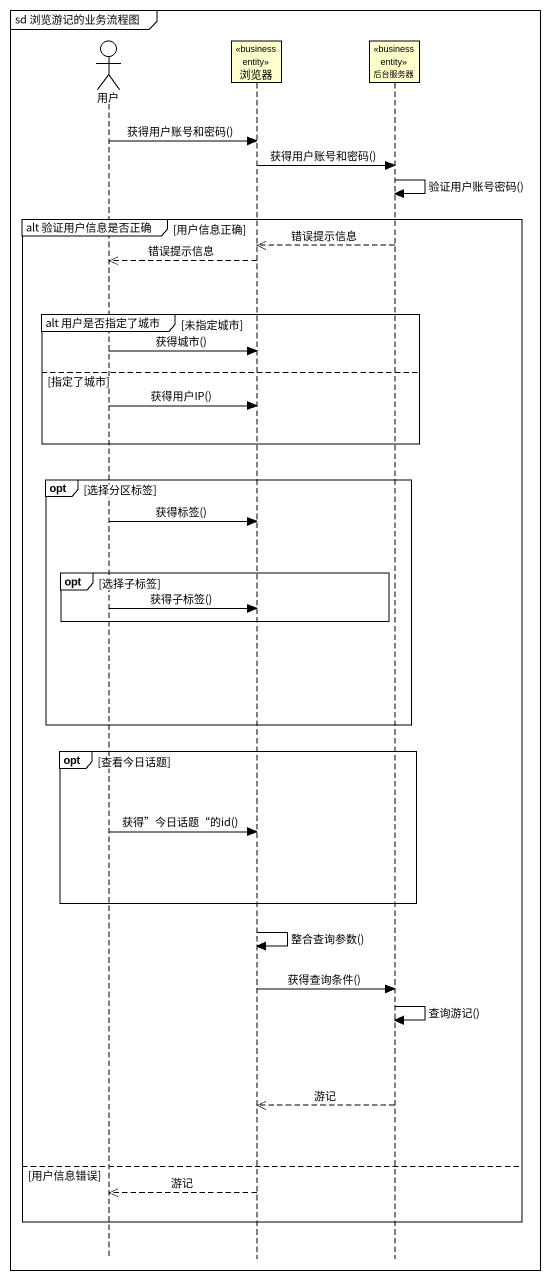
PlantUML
@startuml
mainframe sd 浏览游记的业务流程图
hide footbox
actor 用户
participant 浏览器 <<business entity>>
participant 后台服务器 <<business entity>>

用户 -> 浏览器 : 获得用户账号和密码()
浏览器 -> 后台服务器 : 获得用户账号和密码()
后台服务器 -> 后台服务器 : 验证用户账号密码()
group alt 验证用户信息是否正确 [用户信息正确]
  后台服务器 -->> 浏览器 : 错误提示信息
  浏览器 -->> 用户 : 错误提示信息
  group alt 用户是否指定了城市 [未指定城市]
    用户 -> 浏览器 : 获得城市()
  else 指定了城市
    用户 -> 浏览器 : 获得用户IP()
  end
  opt 选择分区标签
    用户 -> 浏览器 : 获得标签()
    opt 选择子标签
      用户 -> 浏览器 : 获得子标签()
    end
  end
  opt 查看今日话题
    用户 -> 浏览器 : 获得”今日话题“的id()
  end
  浏览器 -> 浏览器 : 整合查询参数()
  浏览器 -> 后台服务器 : 获得查询条件()
  后台服务器 -> 后台服务器 : 查询游记()
  后台服务器 -->> 浏览器 : 游记
else 用户信息错误
  浏览器 -->> 用户 : 游记
end
@enduml
